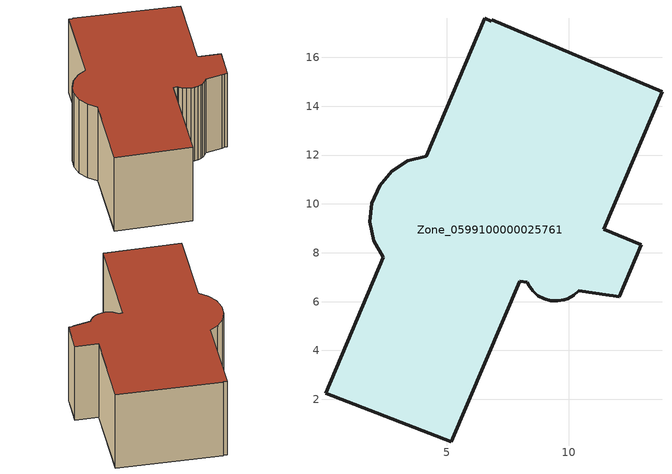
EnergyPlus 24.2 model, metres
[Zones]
Zone_0599100000025761
 floor ground (C_G): 11.82,6.24 11.66,6.26 10.41,6.45 10.2,6.26 9.95,6.12 9.82,6.08 9.54,6.03 9.26,6.04 8.98,6.12 8.73,6.25 8.52,6.43 8.35,6.66 8.29,6.79 7.98,6.84 5.19,0.26 0.04,2.25 2.4,7.82 2.01,8.5 1.85,9.26 1.94,10.03 2.26,10.74 2.75,11.34 3.41,11.76 4.17,11.94 6.55,17.61 6.83,17.48 6.85,17.53 13.81,14.59 11.43,8.96 12.96,8.33 12.06,6.2 z0
 wall outside (C_F): 8.35,6.66 8.52,6.43 8.73,6.25 8.98,6.12 9.26,6.04 9.54,6.03 9.82,6.08 9.95,6.12 10.2,6.26 10.41,6.45 11.66,6.26 11.82,6.24 12.06,6.2 12.96,8.33 11.43,8.96 13.81,14.59 6.85,17.53 6.83,17.48 6.55,17.61 4.17,11.94 3.41,11.76 2.75,11.34 2.26,10.74 1.94,10.03 1.85,9.26 2.01,8.5 2.4,7.82 0.04,2.25 5.19,0.26 7.98,6.84 8.29,6.79 8.35,6.66 z0:6.21
 roof outside (C_R): 11.66,6.26 11.82,6.24 12.06,6.2 12.96,8.33 11.43,8.96 13.81,14.59 6.85,17.53 6.83,17.48 6.55,17.61 4.17,11.94 3.41,11.76 2.75,11.34 2.26,10.74 1.94,10.03 1.85,9.26 2.01,8.5 2.4,7.82 0.04,2.25 5.19,0.26 7.98,6.84 8.29,6.79 8.35,6.66 8.52,6.43 8.73,6.25 8.98,6.12 9.26,6.04 9.54,6.03 9.82,6.08 9.95,6.12 10.2,6.26 10.41,6.45 z6.21
[BUILDING]
Pand.0599100000025761: North Axis=0; Terrain=City; Loads Convergence Tolerance Value=0.04; Temperature Convergence Tolerance Value=0.4; Solar Distribution=FullExterior; Maximum Number of Warmup Days=25; Minimum Number of Warmup Days=1
[Site:Location]
Rotterdam.The.Hague.AP_ZH_NLD Design_Conditions: Latitude=51.96; Longitude=4.45; Time Zone=1; Elevation=-4.5
[SITE:GROUNDTEMPERATURE:BUILDINGSURFACE]
18, 18, 18, 18, 18, 18, 18, 18, 18, 18, 18, 18
[MATERIAL] Thermal Absorptance=0.9; Solar Absorptance=0.7; Visible Absorptance=0.7
Name | Roughness | Thickness | Conductivity | Density | Specific Heat
G.D.1992-2005 | MediumSmooth | 0.15 | 0.06 | 540 | 1210
F.D.1992-2005 | Rough | 0.3 | 0.12 | 1920 | 840
R.D.1992-2005 | MediumRough | 0.2 | 0.08 | 1500 | 1000
[CONSTRUCTION]
C_G: G.D.1992-2005
C_F: F.D.1992-2005
C_R: R.D.1992-2005
[ZONE]
Zone_0599100000025761: Type=1; Multiplier=1; Ceiling Height=Autocalculate; Volume=Autocalculate; Floor Area=autocalculate; Part of Total Floor Area=Yes
[ZONEINFILTRATION:DESIGNFLOWRATE]
Infil_Zone_0599100000025761: Zone or ZoneList or Space or SpaceList=Zone_0599100000025761; Schedule=AlwaysOn; Design Flow Rate Calculation Method=Flow/Area; Flow Rate per Floor Area=0.0021; Constant Term Coefficient=1; Temperature Term Coefficient=0; Velocity Term Coefficient=0; Velocity Squared Term Coefficient=0
[HVACTEMPLATE:ZONE:IDEALLOADSAIRSYSTEM]
Zone_0599100000025761: Maximum Heating Supply Air Temperature=50; Minimum Cooling Supply Air Temperature=13; Maximum Heating Supply Air Humidity Ratio=0.0156; Minimum Cooling Supply Air Humidity Ratio=0.0077; Heating Limit=NoLimit; Cooling Limit=NoLimit; Dehumidification Control Type=ConstantSensibleHeatRatio; Cooling Sensible Heat Ratio=0.7; Dehumidification Setpoint=60; Humidification Control Type=None; Humidification Setpoint=30; Outdoor Air Method=None; Outdoor Air Flow Rate per Person=0.00944; Outdoor Air Flow Rate per Zone Floor Area=0; Outdoor Air Flow Rate per Zone=0; Demand Controlled Ventilation Type=None; Outdoor Air Economizer Type=NoEconomizer; Heat Recovery Type=None; Sensible Heat Recovery Effectiveness=0.7; Latent Heat Recovery Effectiveness=0.65
[ZONECONTROL:THERMOSTAT]
ThermostatControl_Zone_0599100000025761: Zone or ZoneList=Zone_0599100000025761; Control Type Schedule=DualSetpointControlType; Control 1=Thermostat_Zone_0599100000025761; Temperature Difference Between Cutout And Setpoint=0
[THERMOSTATSETPOINT:DUALSETPOINT]
Thermostat_Zone_0599100000025761: Heating Setpoint Temperature Schedule=HeatingSetpoint_Zone_0599100000025761; Cooling Setpoint Temperature Schedule=CoolingSetpoint_Zone_0599100000025761
[SCHEDULE:COMPACT]
HeatingSetpoint_Zone_0599100000025761: Through: 12/31, For: AllDays, Until: 24:00, 21
CoolingSetpoint_Zone_0599100000025761: Through: 12/31, For: AllDays, Until: 24:00, 24
DualSetpointControlType: Through: 12/31, For: AllDays, Until: 24:00, 4
AlwaysOn: Through: 12/31, For: AllDays, Until: 24:00, 1
